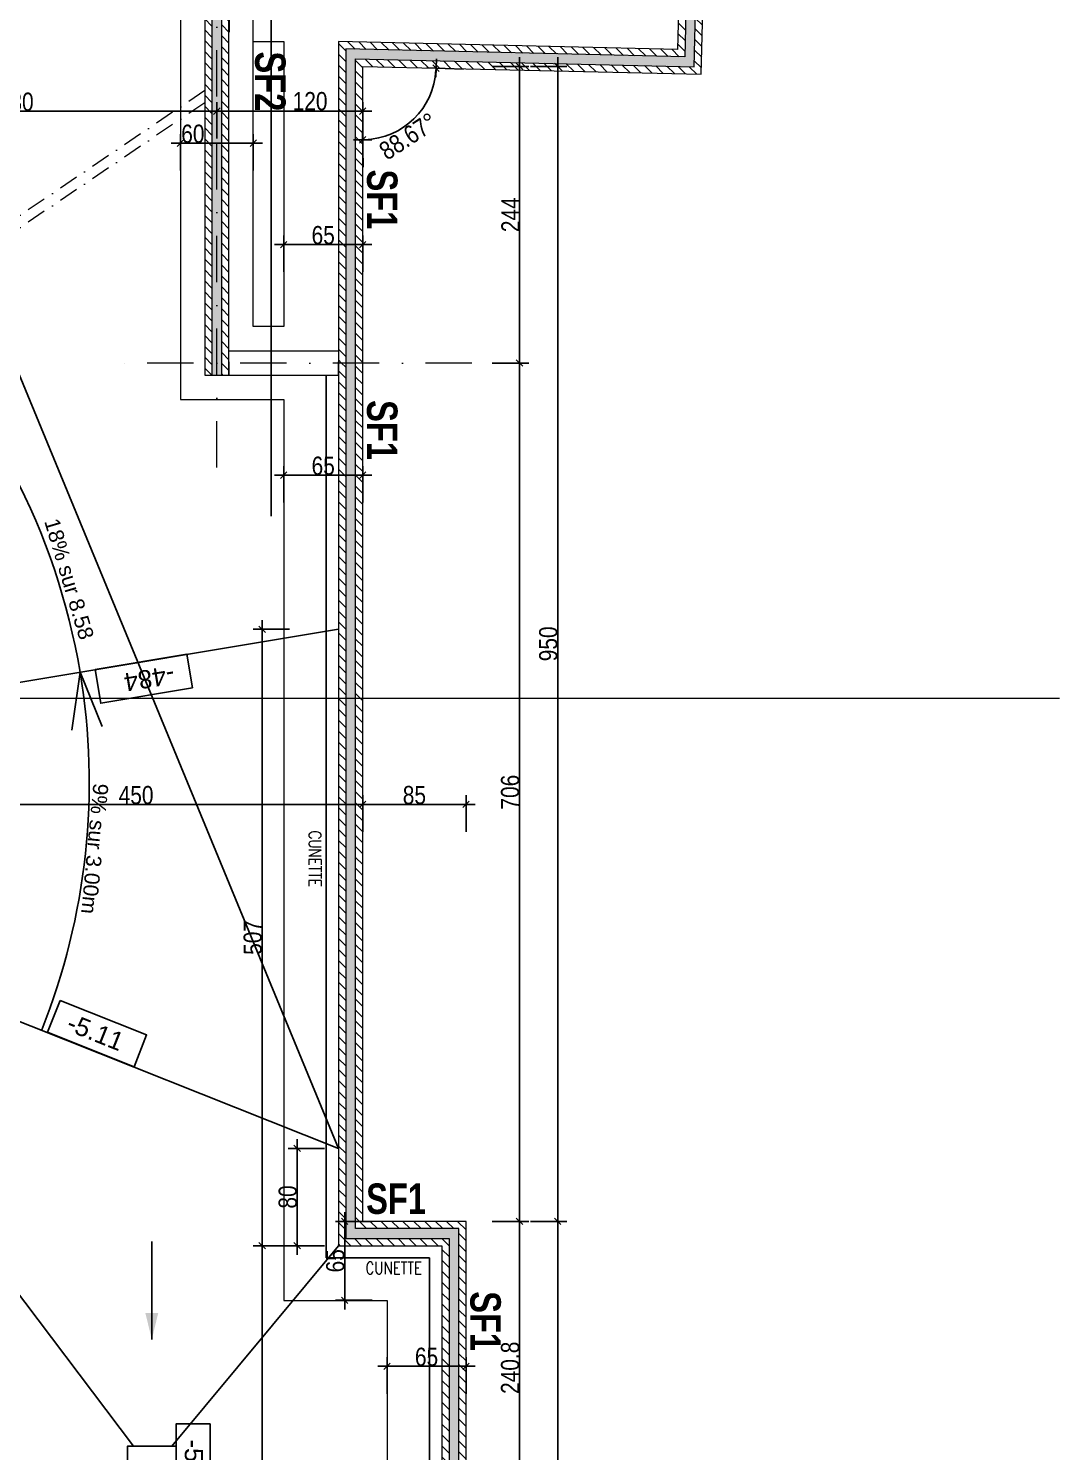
# Model space of a CAD drawing. Header units: centimetres. Extents: x 16433 to 114398, y -50094 to -12305.
# Drawn here: x 66951 to 67800, y -19652 to -18482 of the extents above; entities that cross this region are included whole.
import ezdxf

# ---------------------------------------------------------------- set-up
doc = ezdxf.new("R2010")
doc.units = ezdxf.units.CM
doc.header["$LTSCALE"] = 0.5
doc.linetypes.add('TIRETPT2', pattern=[12.7, 6.35, -3.175, 0, -3.175])
doc.linetypes.add('TIRETPTX2', pattern=[50.8, 25.4, -12.7, 0, -12.7])
doc.layers.get('DEFPOINTS').update_dxf_attribs({"linetype": 'CONTINUOUS'})
for name, color, linetype in [('01_cote_gen', 4, 'CONTINUOUS'), ('01_linteaux', 2, 'CONTINUOUS'), ('01_poch_murs', 253, 'CONTINUOUS'), ('01_texte', 230, 'CONTINUOUS'), ('AA_COTES', 2, 'CONTINUOUS')]:
    doc.layers.add(name, color=color, linetype=linetype)
for name, color, linetype, lineweight in [('01_murs_coup', 5, 'CONTINUOUS', 60), ('01_sem', 42, 'CONTINUOUS', 15), ('01_tram_axes', 2, 'TIRETPTX2', 9)]:
    doc.layers.add(name, color=color, linetype=linetype, lineweight=lineweight)
doc.styles.add('ARIAL', font='arial.ttf')
doc.styles.add('impact', font='impact.ttf')
doc.styles.add('SIMPLEX1', font='SIMPLEX.shx', dxfattribs={"width": 0.8, "height": 10})
doc.styles.get("Standard").update_dxf_attribs({"font": 'arial.ttf'})
doc.styles.add('STYLE2', font='ARIALN.TTF')
doc.dimstyles.new('JB50', dxfattribs={"dimscale": 0.1, "dimtxt": 150, "dimasz": 15, "dimexe": 0.1, "dimexo": 0.1, "dimgap": 0.09, "dimtad": 1, "dimdec": 1, "dimdsep": 46, "dimtxsty": 'STYLE2', "dimblk1": 'BOND_G', "dimblk2": 'BOND_D', "dimsah": 1, "dimcen": 1.5, "dimdle": 0.01, "dimse1": 1, "dimse2": 1, "dimclrd": 4, "dimclre": 2, "dimclrt": 6, "dimazin": 2, "dimtfac": 2.333333, "dimtdec": 1, "dimtix": 1, "dimtmove": 2, "dimatfit": 3, "dimldrblk": 'BOND_G', "dimfxl": 1, "dimtolj": 1, "dimtzin": 0, "dimarcsym": 0})
pattern_1 = [(315, (86033.132, 37511.667), (4.49012806, 4.49012806), [])]

# ---------------------------------------------------------------- blocks, each defined once
blk = doc.blocks.new('BOND_G')
at = {"layer": 'AA_COTES', "color": 0}
for p, q in [((0, -5), (0, 15)), ((5, 0), (-5, 0)), ((1.77, 1.77), (-1.77, -1.77))]:
    blk.add_line(p, q, dxfattribs=at)
blk = doc.blocks.new('BOND_D')
at = {"layer": 'AA_COTES', "color": 0}
for p, q in [((5, 0), (-5, 0)), ((-1.77, -1.77), (1.77, 1.77)), ((0, 5), (0, -15))]:
    blk.add_line(p, q, dxfattribs=at)
blk = doc.blocks.new('*D1121')
at = {"layer": '01_cote_gen', "color": 4, "lineweight": -2, "transparency": 16777216}
blk.add_line((67386.8, -19464.6), (67386.8, -20501.6), dxfattribs=at)
at = {"layer": 'DEFPOINTS', "color": 0, "transparency": 16777216}
for p in [(67344, -19463.1), (67344, -20503.1), (67386.8, -20503.1)]:
    blk.add_point(p, dxfattribs=at)
at = {"layer": '01_cote_gen', "color": 4, "lineweight": -2, "transparency": 16777216, "xscale": 1.5, "yscale": 1.5, "zscale": 1.5}
for name, p, rotation in [('BOND_G', (67386.8, -19463.1), 90), ('BOND_D', (67386.8, -20503.1), 270)]:
    blk.add_blockref(name, p, dxfattribs=dict(at, rotation=rotation))
at = {"layer": '01_cote_gen', "color": 6, "transparency": 16777216, "insert": (67379.1, -19983.1), "char_height": 15, "attachment_point": 5, "rotation": 90, "style": 'STYLE2'}
blk.add_mtext('\\A1;1040', dxfattribs=at)
blk = doc.blocks.new('*D1122')
at = {"layer": '01_cote_gen', "color": 4, "lineweight": -2, "transparency": 16777216}
blk.add_line((67386.8, -18514.5), (67386.8, -19461.6), dxfattribs=at)
at = {"layer": 'DEFPOINTS', "color": 0, "transparency": 16777216}
for p in [(67259, -18513), (67344, -19463.1), (67386.8, -19463.1)]:
    blk.add_point(p, dxfattribs=at)
at = {"layer": '01_cote_gen', "color": 4, "lineweight": -2, "transparency": 16777216, "xscale": 1.5, "yscale": 1.5, "zscale": 1.5}
for name, p, rotation in [('BOND_G', (67386.8, -18513), 90), ('BOND_D', (67386.8, -19463.1), 270)]:
    blk.add_blockref(name, p, dxfattribs=dict(at, rotation=rotation))
at = {"layer": '01_cote_gen', "color": 6, "transparency": 16777216, "insert": (67379.1, -18988), "char_height": 15, "attachment_point": 5, "rotation": 90, "style": 'STYLE2'}
blk.add_mtext('\\A1;950', dxfattribs=at)
blk = doc.blocks.new('*D1123')
at = {"layer": '01_cote_gen', "color": 4, "lineweight": -2, "transparency": 16777216}
blk.add_arc((67226.4, -18513), 60.3, 271.4242, 357.2455, dxfattribs=at)
at = {"layer": 'DEFPOINTS', "color": 0, "transparency": 16777216}
for p in [(67226.4, -18513), (67268.6, -18514), (67226.4, -18545.1), (67278.2, -18544)]:
    blk.add_point(p, dxfattribs=at)
at = {"layer": '01_cote_gen', "color": 4, "lineweight": -2, "transparency": 16777216, "xscale": 1.5, "yscale": 1.5, "zscale": 1.5}
for name, p, rotation in [('BOND_D', (67286.7, -18514.4), 87.95762014011619), ('BOND_G', (67226.4, -18573.4), 180.7121090396376)]:
    blk.add_blockref(name, p, dxfattribs=dict(at, rotation=rotation))
at = {"layer": '01_cote_gen', "color": 6, "transparency": 16777216, "insert": (67263.9, -18570.5), "char_height": 15, "attachment_point": 5, "rotation": 33.1056, "style": 'STYLE2'}
blk.add_mtext('\\A1;88.67°', dxfattribs=at)
blk = doc.blocks.new('*D1124')
at = {"layer": '01_cote_gen', "color": 4, "lineweight": -2, "transparency": 16777216}
blk.add_line((67355.4, -18514.5), (67355.4, -18755.5), dxfattribs=at)
at = {"layer": 'DEFPOINTS', "color": 0, "transparency": 16777216}
for p in [(67226.4, -18513), (67307, -18757), (67355.4, -18757)]:
    blk.add_point(p, dxfattribs=at)
at = {"layer": '01_cote_gen', "color": 4, "lineweight": -2, "transparency": 16777216, "xscale": 1.5, "yscale": 1.5, "zscale": 1.5}
for name, p, rotation in [('BOND_G', (67355.4, -18513), 90), ('BOND_D', (67355.4, -18757), 270)]:
    blk.add_blockref(name, p, dxfattribs=dict(at, rotation=rotation))
at = {"layer": '01_cote_gen', "color": 6, "transparency": 16777216, "insert": (67347.9, -18635), "char_height": 15, "attachment_point": 5, "rotation": 90, "style": 'STYLE2'}
blk.add_mtext('\\A1;244', dxfattribs=at)
blk = doc.blocks.new('*D1125')
at = {"layer": '01_cote_gen', "color": 4, "lineweight": -2, "transparency": 16777216}
blk.add_line((67355.4, -18758.5), (67355.4, -19461.6), dxfattribs=at)
at = {"layer": 'DEFPOINTS', "color": 0, "transparency": 16777216}
for p in [(67307, -18757), (67344, -19463.1), (67355.4, -19463.1)]:
    blk.add_point(p, dxfattribs=at)
at = {"layer": '01_cote_gen', "color": 4, "lineweight": -2, "transparency": 16777216, "xscale": 1.5, "yscale": 1.5, "zscale": 1.5}
for name, p, rotation in [('BOND_G', (67355.4, -18757), 90), ('BOND_D', (67355.4, -19463.1), 270)]:
    blk.add_blockref(name, p, dxfattribs=dict(at, rotation=rotation))
at = {"layer": '01_cote_gen', "color": 6, "transparency": 16777216, "insert": (67347.7, -19110), "char_height": 15, "attachment_point": 5, "rotation": 90, "style": 'STYLE2'}
blk.add_mtext('\\A1;706', dxfattribs=at)
blk = doc.blocks.new('*D1127')
at = {"layer": '01_cote_gen', "color": 4, "lineweight": -2, "transparency": 16777216}
blk.add_line((67143.7, -19981.6), (67143.7, -19484.6), dxfattribs=at)
at = {"layer": 'DEFPOINTS', "color": 0, "transparency": 16777216}
for p in [(67143.7, -19483.1), (67216.8, -19483.1), (67179.2, -19983.1)]:
    blk.add_point(p, dxfattribs=at)
at = {"layer": '01_cote_gen', "color": 4, "lineweight": -2, "transparency": 16777216, "xscale": 1.5, "yscale": 1.5, "zscale": 1.5}
for name, p, rotation in [('BOND_D', (67143.7, -19483.1), 90), ('BOND_G', (67143.7, -19983.1), 270)]:
    blk.add_blockref(name, p, dxfattribs=dict(at, rotation=rotation))
at = {"layer": '01_cote_gen', "color": 6, "transparency": 16777216, "insert": (67136, -19733.1), "char_height": 15, "attachment_point": 5, "rotation": 90, "style": 'STYLE2'}
blk.add_mtext('\\A1;500', dxfattribs=at)
blk = doc.blocks.new('*D1132')
at = {"layer": '01_cote_gen', "color": 4, "lineweight": -2, "transparency": 16777216}
blk.add_arc((67116.4, -18400.4), 61.9, 271.3887, 357.281, dxfattribs=at)
at = {"layer": 'DEFPOINTS', "color": 0, "transparency": 16777216}
for p in [(67116.4, -18400.4), (67159.1, -18401.4), (67116.4, -18435.8), (67146.9, -18454.3)]:
    blk.add_point(p, dxfattribs=at)
at = {"layer": '01_cote_gen', "color": 4, "lineweight": -2, "transparency": 16777216, "xscale": 1.5, "yscale": 1.5, "zscale": 1.5}
for name, p, rotation in [('BOND_D', (67178.3, -18401.9), 87.97538188331042), ('BOND_G', (67116.4, -18462.3), 180.6943472963542)]:
    blk.add_blockref(name, p, dxfattribs=dict(at, rotation=rotation))
at = {"layer": '01_cote_gen', "color": 6, "transparency": 16777216, "insert": (67154.3, -18439.2), "char_height": 15, "attachment_point": 5, "rotation": 44.3349, "style": 'STYLE2'}
blk.add_mtext('\\A1;88.67°', dxfattribs=at)
blk = doc.blocks.new('*D1156')
at = {"layer": '01_cote_gen', "color": 4, "lineweight": -2, "transparency": 16777216}
blk.add_line((67355.4, -19464.6), (67355.4, -19702.4), dxfattribs=at)
at = {"layer": 'DEFPOINTS', "color": 0, "transparency": 16777216}
for p in [(67332.9, -19463.1), (67332.9, -19703.9), (67355.4, -19703.9)]:
    blk.add_point(p, dxfattribs=at)
at = {"layer": '01_cote_gen', "color": 4, "lineweight": -2, "transparency": 16777216, "xscale": 1.5, "yscale": 1.5, "zscale": 1.5}
for name, p, rotation in [('BOND_G', (67355.4, -19463.1), 90), ('BOND_D', (67355.4, -19703.9), 270)]:
    blk.add_blockref(name, p, dxfattribs=dict(at, rotation=rotation))
at = {"layer": '01_cote_gen', "color": 6, "transparency": 16777216, "insert": (67347.7, -19583.5), "char_height": 15, "attachment_point": 5, "rotation": 90, "style": 'STYLE2'}
blk.add_mtext('\\A1;240.8', dxfattribs=at)
blk = doc.blocks.new('*D1158')
at = {"layer": '01_cote_gen', "color": 4, "lineweight": -2, "transparency": 16777216}
blk.add_line((67172.5, -19481.6), (67172.5, -19404.5), dxfattribs=at)
at = {"layer": 'DEFPOINTS', "color": 0, "transparency": 16777216}
for p in [(67172.5, -19403), (67206.4, -19403), (67206.4, -19483.1)]:
    blk.add_point(p, dxfattribs=at)
at = {"layer": '01_cote_gen', "color": 4, "lineweight": -2, "transparency": 16777216, "xscale": 1.5, "yscale": 1.5, "zscale": 1.5}
for name, p, rotation in [('BOND_D', (67172.5, -19403), 90), ('BOND_G', (67172.5, -19483.1), 270)]:
    blk.add_blockref(name, p, dxfattribs=dict(at, rotation=rotation))
at = {"layer": '01_cote_gen', "color": 6, "transparency": 16777216, "insert": (67164.8, -19443), "char_height": 15, "attachment_point": 5, "rotation": 90, "style": 'STYLE2'}
blk.add_mtext('\\A1;80', dxfattribs=at)
blk = doc.blocks.new('*D1165')
at = {"layer": '01_cote_gen', "color": 4, "lineweight": -2, "transparency": 16777216}
blk.add_line((66777.9, -18549.8), (67104.9, -18549.8), dxfattribs=at)
at = {"layer": 'DEFPOINTS', "color": 0, "transparency": 16777216}
for p in [(67106.4, -18549.8), (67106.4, -18585.2), (66776.4, -18651.7)]:
    blk.add_point(p, dxfattribs=at)
at = {"layer": '01_cote_gen', "color": 4, "lineweight": -2, "transparency": 16777216, "xscale": 1.5, "yscale": 1.5, "zscale": 1.5, "rotation": 180}
blk.add_blockref('BOND_G', (66776.4, -18549.8), dxfattribs=at)
at = {"layer": '01_cote_gen', "color": 4, "lineweight": -2, "transparency": 16777216, "xscale": 1.5, "yscale": 1.5, "zscale": 1.5}
blk.add_blockref('BOND_D', (67106.4, -18549.8), dxfattribs=at)
at = {"layer": '01_cote_gen', "color": 6, "transparency": 16777216, "insert": (66941.4, -18542.2), "char_height": 15, "attachment_point": 5, "style": 'STYLE2'}
blk.add_mtext('\\A1;330', dxfattribs=at)
blk = doc.blocks.new('*D1166')
at = {"layer": '01_cote_gen', "color": 4, "lineweight": -2, "transparency": 16777216}
blk.add_line((67107.9, -18549.8), (67224.9, -18549.8), dxfattribs=at)
at = {"layer": 'DEFPOINTS', "color": 0, "transparency": 16777216}
for p in [(67226.4, -18539.3), (67226.4, -18549.8), (67106.4, -18585.2)]:
    blk.add_point(p, dxfattribs=at)
at = {"layer": '01_cote_gen', "color": 4, "lineweight": -2, "transparency": 16777216, "xscale": 1.5, "yscale": 1.5, "zscale": 1.5, "rotation": 180}
blk.add_blockref('BOND_G', (67106.4, -18549.8), dxfattribs=at)
at = {"layer": '01_cote_gen', "color": 4, "lineweight": -2, "transparency": 16777216, "xscale": 1.5, "yscale": 1.5, "zscale": 1.5}
blk.add_blockref('BOND_D', (67226.4, -18549.8), dxfattribs=at)
at = {"layer": '01_cote_gen', "color": 6, "transparency": 16777216, "insert": (67183.1, -18541.7), "char_height": 15, "attachment_point": 5, "style": 'STYLE2'}
blk.add_mtext('\\A1;120', dxfattribs=at)
blk = doc.blocks.new('*D1174')
at = {"layer": '01_cote_gen', "color": 4, "lineweight": -2, "transparency": 16777216}
blk.add_line((66777.9, -19120.1), (67224.9, -19120.1), dxfattribs=at)
at = {"layer": 'DEFPOINTS', "color": 0, "transparency": 16777216}
for p in [(67226.4, -19095.9), (67226.4, -19120.1), (66776.4, -19183.5)]:
    blk.add_point(p, dxfattribs=at)
at = {"layer": '01_cote_gen', "color": 4, "lineweight": -2, "transparency": 16777216, "xscale": 1.5, "yscale": 1.5, "zscale": 1.5, "rotation": 180}
blk.add_blockref('BOND_G', (66776.4, -19120.1), dxfattribs=at)
at = {"layer": '01_cote_gen', "color": 4, "lineweight": -2, "transparency": 16777216, "xscale": 1.5, "yscale": 1.5, "zscale": 1.5}
blk.add_blockref('BOND_D', (67226.4, -19120.1), dxfattribs=at)
at = {"layer": '01_cote_gen', "color": 6, "transparency": 16777216, "insert": (67040, -19112.5), "char_height": 15, "attachment_point": 5, "style": 'STYLE2'}
blk.add_mtext('\\A1;450', dxfattribs=at)
blk = doc.blocks.new('*D1249')
at = {"layer": '01_cote_gen', "color": 4, "lineweight": -2, "transparency": 16777216}
blk.add_line((67227.9, -19120.1), (67309.9, -19120.1), dxfattribs=at)
at = {"layer": 'DEFPOINTS', "color": 0, "transparency": 16777216}
for p in [(67311.4, -19120.1), (67226.4, -19437.3), (67311.4, -19463.1)]:
    blk.add_point(p, dxfattribs=at)
at = {"layer": '01_cote_gen', "color": 4, "lineweight": -2, "transparency": 16777216, "xscale": 1.5, "yscale": 1.5, "zscale": 1.5, "rotation": 180}
blk.add_blockref('BOND_G', (67226.4, -19120.1), dxfattribs=at)
at = {"layer": '01_cote_gen', "color": 4, "lineweight": -2, "transparency": 16777216, "xscale": 1.5, "yscale": 1.5, "zscale": 1.5}
blk.add_blockref('BOND_D', (67311.4, -19120.1), dxfattribs=at)
at = {"layer": '01_cote_gen', "color": 6, "transparency": 16777216, "insert": (67268.9, -19112.5), "char_height": 15, "attachment_point": 5, "style": 'STYLE2'}
blk.add_mtext('\\A1;85', dxfattribs=at)
blk = doc.blocks.new('*D1334')
at = {"layer": '01_cote_gen', "color": 4, "lineweight": -2, "transparency": 16777216}
blk.add_line((67247.9, -19582.3), (67309.9, -19582.3), dxfattribs=at)
at = {"layer": 'DEFPOINTS', "color": 0, "transparency": 16777216}
for p in [(67246.4, -19583), (67311.4, -19582.3), (67311.4, -19583)]:
    blk.add_point(p, dxfattribs=at)
at = {"layer": '01_cote_gen', "color": 4, "lineweight": -2, "transparency": 16777216, "xscale": 1.5, "yscale": 1.5, "zscale": 1.5, "rotation": 180}
blk.add_blockref('BOND_G', (67246.4, -19582.3), dxfattribs=at)
at = {"layer": '01_cote_gen', "color": 4, "lineweight": -2, "transparency": 16777216, "xscale": 1.5, "yscale": 1.5, "zscale": 1.5}
blk.add_blockref('BOND_D', (67311.4, -19582.3), dxfattribs=at)
at = {"layer": '01_cote_gen', "color": 6, "transparency": 16777216, "insert": (67278.9, -19574.6), "char_height": 15, "attachment_point": 5, "style": 'STYLE2'}
blk.add_mtext('\\A1;65', dxfattribs=at)
blk = doc.blocks.new('*D1335')
at = {"layer": '01_cote_gen', "color": 4, "lineweight": -2, "transparency": 16777216}
blk.add_line((67211.6, -19526.5), (67211.6, -19464.6), dxfattribs=at)
at = {"layer": 'DEFPOINTS', "color": 0, "transparency": 16777216}
for p in [(67211.6, -19463.1), (67226.4, -19463.1), (67212.1, -19528)]:
    blk.add_point(p, dxfattribs=at)
at = {"layer": '01_cote_gen', "color": 4, "lineweight": -2, "transparency": 16777216, "xscale": 1.5, "yscale": 1.5, "zscale": 1.5}
for name, p, rotation in [('BOND_D', (67211.6, -19463.1), 90), ('BOND_G', (67211.6, -19528), 270)]:
    blk.add_blockref(name, p, dxfattribs=dict(at, rotation=rotation))
at = {"layer": '01_cote_gen', "color": 6, "transparency": 16777216, "insert": (67203.9, -19495.5), "char_height": 15, "attachment_point": 5, "rotation": 90, "style": 'STYLE2'}
blk.add_mtext('\\A1;65', dxfattribs=at)
blk = doc.blocks.new('*D1336')
at = {"layer": '01_cote_gen', "color": 4, "lineweight": -2, "transparency": 16777216}
blk.add_line((67162.9, -18849.3), (67224.9, -18849.3), dxfattribs=at)
at = {"layer": 'DEFPOINTS', "color": 0, "transparency": 16777216}
for p in [(67161.4, -18850), (67226.4, -18849.3), (67226.4, -18850)]:
    blk.add_point(p, dxfattribs=at)
at = {"layer": '01_cote_gen', "color": 4, "lineweight": -2, "transparency": 16777216, "xscale": 1.5, "yscale": 1.5, "zscale": 1.5, "rotation": 180}
blk.add_blockref('BOND_G', (67161.4, -18849.3), dxfattribs=at)
at = {"layer": '01_cote_gen', "color": 4, "lineweight": -2, "transparency": 16777216, "xscale": 1.5, "yscale": 1.5, "zscale": 1.5}
blk.add_blockref('BOND_D', (67226.4, -18849.3), dxfattribs=at)
at = {"layer": '01_cote_gen', "color": 6, "transparency": 16777216, "insert": (67193.9, -18841.6), "char_height": 15, "attachment_point": 5, "style": 'STYLE2'}
blk.add_mtext('\\A1;65', dxfattribs=at)
blk = doc.blocks.new('*D1337')
at = {"layer": '01_cote_gen', "color": 4, "lineweight": -2, "transparency": 16777216}
blk.add_line((67077.9, -18576.2), (67134.9, -18576.2), dxfattribs=at)
at = {"layer": 'DEFPOINTS', "color": 0, "transparency": 16777216}
for p in [(67076.4, -18576.2), (67136.4, -18576.2), (67136.4, -18576.2)]:
    blk.add_point(p, dxfattribs=at)
at = {"layer": '01_cote_gen', "color": 4, "lineweight": -2, "transparency": 16777216, "xscale": 1.5, "yscale": 1.5, "zscale": 1.5, "rotation": 180}
blk.add_blockref('BOND_G', (67076.4, -18576.2), dxfattribs=at)
at = {"layer": '01_cote_gen', "color": 4, "lineweight": -2, "transparency": 16777216, "xscale": 1.5, "yscale": 1.5, "zscale": 1.5}
blk.add_blockref('BOND_D', (67136.4, -18576.2), dxfattribs=at)
at = {"layer": '01_cote_gen', "color": 6, "transparency": 16777216, "insert": (67086.7, -18568.5), "char_height": 15, "attachment_point": 5, "style": 'STYLE2'}
blk.add_mtext('\\A1;60', dxfattribs=at)
blk = doc.blocks.new('*D1338')
at = {"layer": '01_cote_gen', "color": 4, "lineweight": -2, "transparency": 16777216}
blk.add_line((67162.9, -18659.6), (67224.9, -18659.6), dxfattribs=at)
at = {"layer": 'DEFPOINTS', "color": 0, "transparency": 16777216}
for p in [(67161.4, -18660.3), (67226.4, -18659.6), (67226.4, -18660.3)]:
    blk.add_point(p, dxfattribs=at)
at = {"layer": '01_cote_gen', "color": 4, "lineweight": -2, "transparency": 16777216, "xscale": 1.5, "yscale": 1.5, "zscale": 1.5, "rotation": 180}
blk.add_blockref('BOND_G', (67161.4, -18659.6), dxfattribs=at)
at = {"layer": '01_cote_gen', "color": 4, "lineweight": -2, "transparency": 16777216, "xscale": 1.5, "yscale": 1.5, "zscale": 1.5}
blk.add_blockref('BOND_D', (67226.4, -18659.6), dxfattribs=at)
at = {"layer": '01_cote_gen', "color": 6, "transparency": 16777216, "insert": (67193.9, -18651.9), "char_height": 15, "attachment_point": 5, "style": 'STYLE2'}
blk.add_mtext('\\A1;65', dxfattribs=at)
blk = doc.blocks.new('*D1345')
at = {"layer": '01_poch_murs', "color": 4, "lineweight": -2, "transparency": 16777216}
blk.add_line((67143.7, -19481.6), (67143.7, -18977.5), dxfattribs=at)
at = {"layer": 'DEFPOINTS', "color": 0, "transparency": 16777216}
for p in [(67143.7, -18976), (67206.4, -18976), (67206.4, -19483.1)]:
    blk.add_point(p, dxfattribs=at)
at = {"layer": '01_poch_murs', "color": 4, "lineweight": -2, "transparency": 16777216, "xscale": 1.5, "yscale": 1.5, "zscale": 1.5}
for name, p, rotation in [('BOND_D', (67143.7, -18976), 90), ('BOND_G', (67143.7, -19483.1), 270)]:
    blk.add_blockref(name, p, dxfattribs=dict(at, rotation=rotation))
at = {"layer": '01_poch_murs', "color": 6, "transparency": 16777216, "insert": (67136, -19229.5), "char_height": 15, "attachment_point": 5, "rotation": 90, "style": 'STYLE2'}
blk.add_mtext('\\A1;507', dxfattribs=at)

msp = doc.modelspace()

# ---------------------------------------------------------------- hatches: boundary and pattern name
at = {"layer": '01_poch_murs'}
h = msp.add_hatch(color=256, dxfattribs=at)
h.dxf.hatch_style = 1
h.paths.add_polyline_path([(67499.019, -18513.338), (67501.758, -18395.37), (67106.41, -18386.189), (67106.41, -18757.011), (67110.41, -18757.011), (67110.41, -18394.284), (67493.575, -18403.182), (67491.207, -18505.154), (67212.41, -18498.68), (67212.41, -18757.011), (67220.41, -18757.011), (67220.41, -18506.868)])
h.paths.add_polyline_path([(67106.41, -18767.011), (67106.41, -18757.011), (67102.41, -18757.011), (67102.41, -18767.011)])
h.paths.add_polyline_path([(67110.41, -18767.011), (67110.41, -18757.011), (67106.41, -18757.011), (67106.41, -18767.011)])
h.paths.add_polyline_path([(67106.41, -18757.011), (67106.41, -18386.189), (67096.41, -18385.957), (67096.41, -18393.959), (67102.41, -18394.098), (67102.41, -18757.011)])
h = msp.add_hatch(dxfattribs=at)
h.set_pattern_fill('ANSI31', color=256, scale=2, angle=-90)
h.set_pattern_definition(pattern_1)
h.paths.add_polyline_path([(67226.41, -18757.011), (67226.41, -18513.009), (67504.878, -18519.476), (67507.896, -18389.511), (67106.41, -18380.187), (67106.41, -18386.189), (67501.758, -18395.37), (67499.019, -18513.338), (67220.41, -18506.868), (67220.41, -18757.011)])
h = msp.add_hatch(dxfattribs=at)
h.set_pattern_fill('ANSI31', color=256, scale=2, angle=-90)
h.set_pattern_definition(pattern_1)
h.paths.add_polyline_path([(67102.41, -18757.011), (67102.41, -18394.098), (67096.41, -18393.959), (67096.41, -18399.961), (67096.41, -18757.011)])
h.paths.add_polyline_path([(67102.41, -18767.011), (67102.41, -18757.011), (67096.41, -18757.011), (67096.41, -18767.011)])
h = msp.add_hatch(dxfattribs=at)
h.set_pattern_fill('ANSI31', color=256, scale=2, angle=-90)
h.set_pattern_definition(pattern_1)
h.paths.add_polyline_path([(67491.207, -18505.154), (67493.575, -18403.182), (67110.41, -18394.284), (67110.41, -18757.011), (67116.41, -18757.011), (67116.41, -18756.011), (67116.41, -18400.425), (67487.437, -18409.041), (67485.347, -18499.017), (67206.41, -18492.539), (67206.41, -18757.011), (67212.41, -18757.011), (67212.41, -18498.68)])
h = msp.add_hatch(dxfattribs=at)
h.set_pattern_fill('ANSI31', color=256, scale=2, angle=-90)
h.set_pattern_definition(pattern_1)
h.paths.add_polyline_path([(67116.41, -18767.011), (67116.41, -18757.011), (67110.41, -18757.011), (67110.41, -18767.011)])
h = msp.add_hatch(dxfattribs=at)
h.set_pattern_fill('ANSI31', color=256, scale=2, angle=-90)
h.set_pattern_definition(pattern_1)
h.paths.add_polyline_path([(67311.403, -19703.865), (67311.402, -19463.059), (67226.41, -19463.059), (67226.41, -18757.011), (67220.41, -18757.011), (67220.41, -19469.059), (67305.402, -19469.059), (67305.403, -19703.865)])
h.paths.add_polyline_path([(67297.403, -19703.865), (67297.402, -19477.059), (67212.41, -19477.059), (67212.41, -18757.011), (67206.41, -18757.011), (67206.41, -18767.011), (67206.41, -19483.059), (67291.402, -19483.059), (67291.403, -19703.865)])
h = msp.add_hatch(color=256, dxfattribs=at)
h.dxf.hatch_style = 1
h.paths.add_polyline_path([(67305.403, -19703.865), (67305.402, -19469.059), (67220.41, -19469.059), (67220.41, -18756.947), (67212.41, -18756.947), (67212.41, -19477.059), (67297.402, -19477.059), (67297.403, -19703.865)])

# ---------------------------------------------------------------- linework, layer by layer
at = {"layer": '01_cote_gen'}
msp.add_line((67151.042, -18337.972), (67151.042, -18883.055), dxfattribs=at)
at = {"layer": '01_linteaux', "linetype": 'Continuous', "lineweight": 0}
for p, q in [((67102.41, -18394.098), (67102.41, -18767.011)), ((67110.41, -18767.011), (67110.41, -18394.284)), ((67499.019, -18513.338), (67501.758, -18395.37)), ((67493.575, -18403.182), (67491.207, -18505.154)), ((67491.207, -18505.154), (67212.41, -18498.68)), ((67212.41, -18498.68), (67212.41, -19477.059)), ((67220.41, -18506.868), (67499.019, -18513.338)), ((67220.41, -19469.059), (67220.41, -18506.868)), ((67212.41, -19477.059), (67297.402, -19477.059)), ((67305.402, -19469.059), (67220.41, -19469.059)), ((67297.402, -19477.059), (67297.405, -20489.059)), ((67305.405, -20497.059), (67305.402, -19469.059))]:
    msp.add_line(p, q, dxfattribs=at)
at = {"layer": '01_murs_coup', "linetype": 'Continuous', "lineweight": 0}
for p, q in [((67504.878, -18519.476), (67507.896, -18389.511)), ((67096.41, -18399.961), (67096.41, -18767.011)), ((67116.41, -18767.011), (67116.41, -18400.425)), ((67487.437, -18409.041), (67485.347, -18499.017)), ((67485.347, -18499.017), (67206.41, -18492.539)), ((67206.41, -18492.539), (67206.41, -19483.059)), ((67226.41, -18513.009), (67504.878, -18519.476)), ((67226.41, -19463.059), (67226.41, -18513.009)), ((67116.41, -18756.011), (67116.41, -18767.011)), ((67206.41, -18767.011), (67206.41, -18756.011)), ((67096.41, -18767.011), (67116.41, -18767.011)), ((64874.367, -19032.805), (67799.536, -19032.805)), ((67311.402, -19463.059), (67226.41, -19463.059)), ((67311.405, -20503.059), (67311.402, -19463.059)), ((67206.41, -19483.059), (67291.402, -19483.059)), ((67291.402, -19483.059), (67291.405, -20483.059))]:
    msp.add_line(p, q, dxfattribs=at)
at = {"layer": '01_sem', "linetype": 'Continuous', "lineweight": 0}
for p, q in [((67076.41, -18444.508), (67076.41, -18787.011)), ((67076.41, -18787.011), (67161.41, -18787.011)), ((67161.41, -18787.011), (67161.41, -19528.039)), ((67161.41, -19528.039), (67246.405, -19528.039)), ((67246.405, -19528.039), (67246.405, -20437.539))]:
    msp.add_line(p, q, dxfattribs=at)
at = {"layer": '01_sem'}
for p, q in [((67116.41, -18747.011), (67206.41, -18747.011)), ((67116.41, -18767.011), (67206.41, -18767.011))]:
    msp.add_line(p, q, dxfattribs=at)
at = {"layer": '01_sem', "linetype": 'Continuous', "lineweight": 0}
msp.add_lwpolyline([(67136.41, -18492.539), (67161.41, -18492.539), (67161.41, -18727.011), (67136.41, -18727.011), (67136.41, -18380.884)], dxfattribs=at)
at = {"layer": '01_texte'}
for p, q in [((67206.41, -19403.022), (66899.771, -18660.865)), ((67196.41, -18767.011), (67196.41, -19493.059)), ((66786.401, -19045.839), (67206.41, -18976.032)), ((66993.865, -19011.211), (66987.204, -19059.046)), ((66993.865, -19011.211), (67012.013, -19055.968)), ((66786.401, -19235.881), (67206.41, -19403.022)), ((67052.921, -19560.259), (67052.921, -19479.572)), ((67196.41, -19493.059), (67281.402, -19493.059)), ((67281.402, -19493.059), (67281.405, -20473.059))]:
    msp.add_line(p, q, dxfattribs=at)
at = {"layer": '01_texte', "linetype": 'Continuous', "ltscale": 4}
for p, q in [((66786.401, -19315.866), (67037.782, -19647.982)), ((67206.41, -19483.059), (67069.521, -19647.982))]:
    msp.add_line(p, q, dxfattribs=at)
at = {"layer": '01_texte'}
for points in [[(67086.436, -19024.202), (67010.91, -19036.844), (67006.272, -19009.134), (67081.798, -18996.491)], [(66977.558, -19281.398), (67048.696, -19309.742), (67038.297, -19335.842), (66967.158, -19307.499)], [(67101.017, -19629.693), (67101.017, -19706.27), (67072.921, -19706.27), (67072.921, -19629.693)]]:
    msp.add_lwpolyline(points, close=True, dxfattribs=at)
msp.add_lwpolyline([(67072.921, -19647.982), (67072.921, -19687.982), (67032.921, -19687.982), (67032.921, -19647.982), (67072.921, -19647.982)], dxfattribs=at)
for start, end in [(9.502826, 45.616556), (338.276526, 9.502826)]:
    msp.add_arc((66451.412, -19102.014), 550, start, end, dxfattribs=at)
for points in [[(67052.921, -19560.259), (67047.664, -19538.56), (67052.921, -19538.56)], [(67052.921, -19560.259), (67058.178, -19538.56), (67052.921, -19538.56)]]:
    msp.add_solid(points, dxfattribs=at)
at = {"layer": '01_tram_axes', "linetype": 'TIRETPTX2', "ltscale": 3}
for p, q in [((67106.41, -18843.035), (67106.41, -18327.423)), ((67316.232, -18757.011), (67021.473, -18757.011))]:
    msp.add_line(p, q, dxfattribs=at)
at = {"layer": '01_tram_axes', "linetype": 'TIRETPT2', "ltscale": 5}
for p, q in [((67096.41, -18532.856), (66674.984, -18817.944)), ((67096.41, -18532.856), (66674.984, -18817.944)), ((67096.41, -18542.964), (66674.984, -18828.053)), ((67096.41, -18542.964), (66674.984, -18828.053))]:
    msp.add_line(p, q, dxfattribs=at)

# ---------------------------------------------------------------- texts
at = {"layer": '01_texte'}
for s, height, rotation, style, p in [('SF2', 25, 270, 'impact', (67137.914, -18500.756)), ('SF1', 25, 270, 'impact', (67229.943, -18597.869)), ('SF1', 25, 270, 'impact', (67229.943, -18787.533)), ('-484', 15, 189.502826, 'ARIAL', (67070.339, -19005.666)), ('-5.11', 15, 338.276526, 'ARIAL', (66981.714, -19305.595)), ('SF1', 25, 270, 'impact', (67314.935, -19520.55)), ('-5.14', 15, 270, 'ARIAL', (67080.077, -19642.51))]:
    msp.add_text(s, height=height, rotation=rotation, dxfattribs=dict(at, style=style)).set_placement(p)
at = {"layer": '01_texte', "style": 'SIMPLEX1', "width": 0.8}
msp.add_text('CUNETTE', height=10, rotation=270, dxfattribs=at).set_placement((67182.161, -19141.642))
at = {"layer": '01_texte', "style": 'impact'}
msp.add_text('SF1', height=25, dxfattribs=at).set_placement((67229.222, -19456.904))
at = {"layer": '01_texte', "style": 'SIMPLEX1', "width": 0.8}
msp.add_text('CUNETTE', height=10, dxfattribs=at).set_placement((67228.752, -19506.48))
at = {"layer": '01_texte', "char_height": 12.5, "attachment_point": 7}
for s, insert, rotation in [('{18% sur 8.58}', (66964.156, -18887.148), 286.601383), ('{9% sur 3.00m}', (67004.707, -19102.322), 264.64689)]:
    msp.add_mtext(s, dxfattribs=dict(at, insert=insert, rotation=rotation))

# ---------------------------------------------------------------- dimensions: what is measured, and where the dimension line sits
at = {"layer": '01_cote_gen'}
dim = msp.add_angular_dim_3p(base=(67146.939, -18454.261), center=(67116.41, -18400.425), p1=(67159.148, -18401.417), p2=(67116.41, -18435.807), dimstyle='JB50', dxfattribs=at)
dim.commit()
dim.dimension.update_dxf_attribs({"geometry": '*D1132', "text_midpoint": (67154.303, -18439.208)})
dim = msp.add_angular_dim_3p(base=(67278.198, -18543.987), center=(67226.41, -18513.009), p1=(67268.573, -18513.988), p2=(67226.41, -18545.11), dimstyle='JB50', dxfattribs=at)
dim.commit()
dim.dimension.update_dxf_attribs({"geometry": '*D1123', "text_midpoint": (67263.898, -18570.503), "dimtype": 165})
for base, p1, p2, picture, middle in [((67355.41, -18757.011), (67226.41, -18513.009), (67307.039, -18757.011), '*D1124', (67347.871, -18635.01)), ((67386.7682, -19463.0586), (67259.0203, -18513.0091), (67344.0122, -19463.0586), '*D1122', (67379.1006, -18988.0338)), ((67355.41, -19463.059), (67307.039, -18757.011), (67344.012, -19463.059), '*D1125', (67347.743, -19110.035)), ((67172.505, -19403.022), (67206.41, -19483.059), (67206.41, -19403.022), '*D1158', (67164.837, -19443.04)), ((67211.56, -19463.059), (67212.075, -19528.039), (67226.41, -19463.059), '*D1335', (67203.892, -19495.549)), ((67355.41, -19703.865), (67332.91, -19463.059), (67332.91, -19703.865), '*D1156', (67347.743, -19583.462)), ((67386.768, -20503.059), (67344.012, -19463.059), (67344.015, -20503.059), '*D1121', (67379.101, -19983.059)), ((67143.689, -19483.059), (67179.232, -19983.059), (67216.85, -19483.059), '*D1127', (67136.022, -19733.059))]:
    dim = msp.add_linear_dim(base=base, p1=p1, p2=p2, angle=270, dimstyle='JB50', dxfattribs=at)
    dim.commit()
    dim.dimension.update_dxf_attribs({"geometry": picture, "text_midpoint": middle})
for base, p1, p2, picture, middle in [((67106.41, -18549.823), (66776.401, -18651.715), (67106.41, -18585.229), '*D1165', (66941.406, -18542.155)), ((67226.41, -18659.595), (67161.413, -18660.288), (67226.41, -18660.287), '*D1338', (67193.911, -18651.928)), ((67226.41, -18849.259), (67161.413, -18849.951), (67226.41, -18849.951), '*D1336', (67193.911, -18841.591)), ((67311.402, -19120.13), (67226.41, -19437.263), (67311.402, -19463.059), '*D1249', (67268.906, -19112.462)), ((67311.402, -19582.276), (67246.405, -19582.969), (67311.402, -19582.968), '*D1334', (67278.904, -19574.609))]:
    dim = msp.add_linear_dim(base=base, p1=p1, p2=p2, dimstyle='JB50', dxfattribs=at)
    dim.commit()
    dim.dimension.update_dxf_attribs({"geometry": picture, "text_midpoint": middle})
for base, p1, p2, picture, middle in [((67226.41, -18549.823), (67106.41, -18585.229), (67226.41, -18539.327), '*D1166', (67183.051, -18541.73)), ((67136.41, -18576.199), (67076.41, -18576.199), (67136.41, -18576.199), '*D1337', (67086.691, -18568.532)), ((67226.41, -19120.13), (66776.401, -19183.509), (67226.41, -19095.929), '*D1174', (67040.022, -19112.462))]:
    dim = msp.add_linear_dim(base=base, p1=p1, p2=p2, dimstyle='JB50', dxfattribs=at)
    dim.commit()
    dim.dimension.update_dxf_attribs({"geometry": picture, "text_midpoint": middle, "dimtype": 160})
at = {"layer": '01_poch_murs'}
dim = msp.add_linear_dim(base=(67143.689, -18976.032), p1=(67206.41, -19483.059), p2=(67206.41, -18976.032), angle=270, dimstyle='JB50', dxfattribs=at)
dim.commit()
dim.dimension.update_dxf_attribs({"geometry": '*D1345', "text_midpoint": (67136.022, -19229.545)})

doc.saveas('drawing.dxf')
